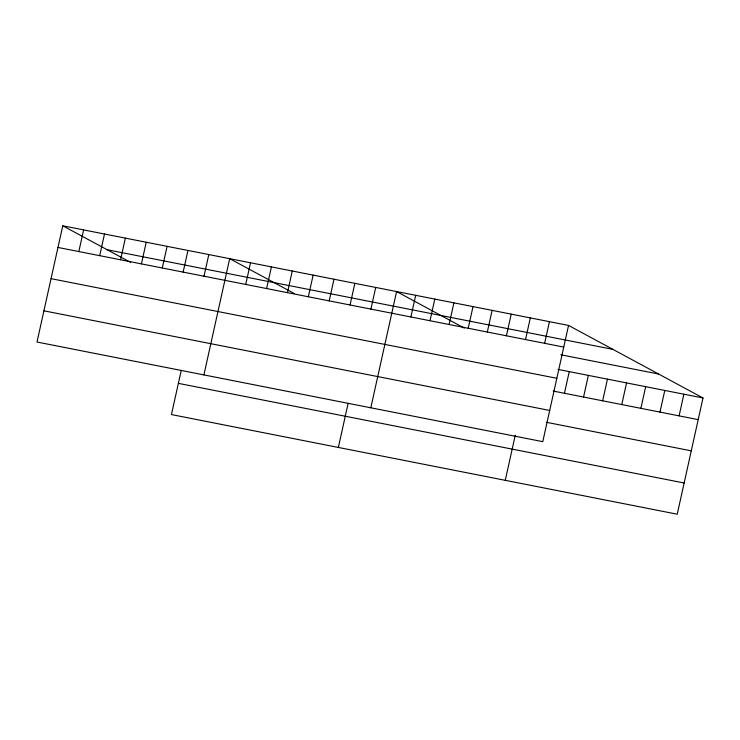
<?xml version="1.0" encoding="UTF-8"?>
<svg xmlns="http://www.w3.org/2000/svg" width="740" height="740" viewBox="0 0 740 740"><rect width="100%" height="100%" fill="white"/><g stroke="black" fill="none" stroke-linecap="round" stroke-linejoin="round"><path stroke-width="1.11" d="M62.771 225.793L37 342.028L542.781 441.669L568.551 325.433L62.771 225.793L130.499 262.33M78.829 251.554L83.629 229.9M99.697 255.661L104.497 234.006M120.555 259.777L125.356 238.123M141.423 263.884L146.224 242.23M162.282 267.991L167.083 246.337M183.15 272.107L187.951 250.453M181.226 370.49L171.449 414.567L677.23 514.207L703 397.972L568.551 325.433M204.009 276.214L208.81 254.56M203.907 374.912L229.678 258.667L294.363 293.567M245.736 284.438L250.536 262.783M266.604 288.545L271.404 266.89M287.462 292.661L292.263 270.997M308.33 296.768L313.131 275.114M329.189 300.875L333.99 279.221M350.057 304.991L354.858 283.337M338.356 447.45L348.133 403.374M370.916 309.098L375.716 287.444M370.814 407.796L396.585 291.551L464.313 328.098M410.894 316.97L415.695 295.315M429.996 320.735L434.796 299.08M449.106 324.499L453.907 302.845M468.207 328.264L473.008 306.61M487.318 332.029L492.118 310.375M506.428 335.793L511.229 314.139M525.529 339.558L530.33 317.904M505.263 480.334L515.271 435.185M544.64 343.323L549.441 321.669M564.444 393.282L569.245 371.628M583.555 397.047L588.356 375.384M602.665 400.803L607.466 379.148M621.766 404.567L626.567 382.913M640.877 408.332L645.678 386.678M659.988 412.097L664.788 390.443M679.089 415.861L683.89 394.207M107.143 249.732L612.914 349.373M57.97 247.447L563.751 347.088M560.846 354.775L658.628 374.033M558.006 369.408L703 397.972M51.051 278.656L556.832 378.297M553.206 391.062L698.199 419.626M43.919 310.809L549.7 410.46M546.287 422.272L691.28 450.845M178.368 383.357L684.149 482.998"/></g></svg>
